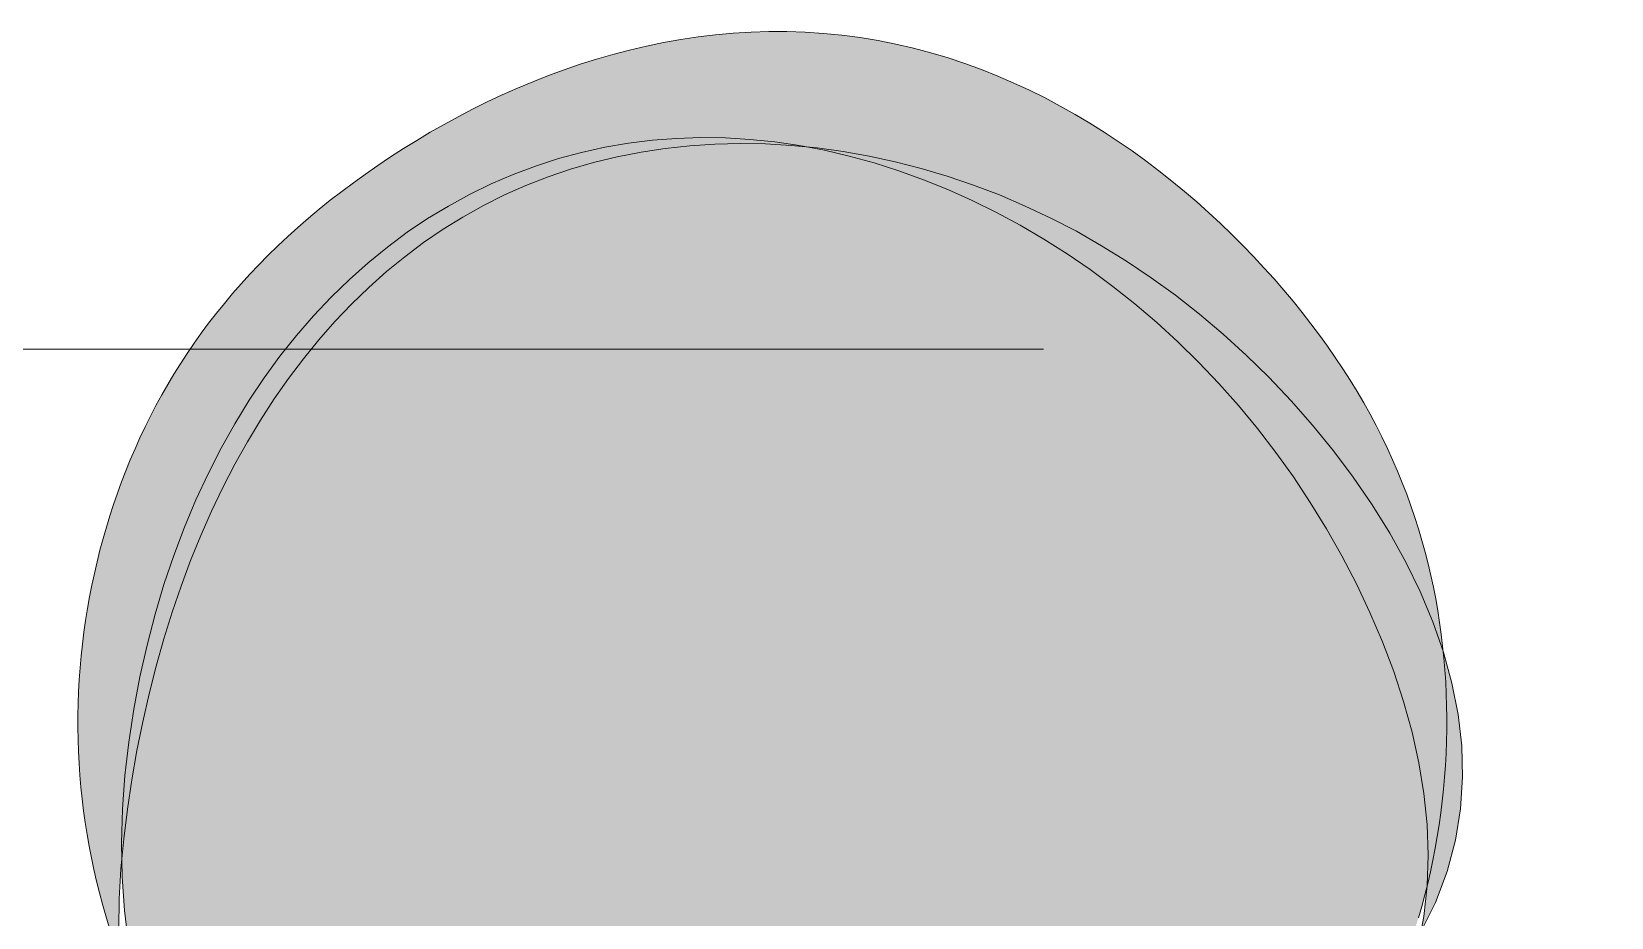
# Model space of a CAD drawing. Header units: centimetres. Extents: x 0.3 to 84.3, y 0.3 to 59.7.
# Drawn here: x 15.9732 to 16.1302, y 47.1672 to 47.2553 of the extents above; entities that cross this region are included whole.
import ezdxf

# ---------------------------------------------------------------- set-up
doc = ezdxf.new("R2010")
doc.units = ezdxf.units.CM
doc.linetypes.add('AUSGEZOGEN', pattern=[0])
doc.linetypes.add('KURZGESTRICHELT', pattern=[0.25, 0.15, -0.1])
doc.layers.add('Plankopf', color=7, linetype='AUSGEZOGEN', lineweight=25)

msp = doc.modelspace()

# ---------------------------------------------------------------- hatches: boundary and pattern name
at = {"layer": 'Plankopf', "linetype": 'AUSGEZOGEN', "lineweight": 13, "true_color": 0xedf5de}
h = msp.add_hatch(color=7, dxfattribs=at)
h.paths.add_polyline_path([(16.10928, 47.16266), (16.10977, 47.16344), (16.10967, 47.16316)], flags=16)
h.paths.add_polyline_path([(16.11125, 47.16577), (16.10977, 47.16344), (16.1099, 47.16379), (16.11029, 47.16491), (16.11066, 47.16604), (16.111, 47.16718), (16.11133, 47.16832), (16.11164, 47.16946), (16.11187, 47.1704), (16.11187, 47.17036), (16.11155, 47.16733), (16.11126, 47.16582), (16.1127, 47.1687), (16.11387, 47.17179), (16.1147, 47.17489), (16.1152, 47.17801), (16.1154, 47.18115), (16.11531, 47.18428), (16.11495, 47.1874), (16.11434, 47.1905), (16.11348, 47.19363), (16.11327, 47.19537), (16.11311, 47.19654), (16.11292, 47.19772), (16.11272, 47.19889), (16.11249, 47.20005), (16.11224, 47.20121), (16.11197, 47.20238), (16.11168, 47.20353), (16.11136, 47.20469), (16.11102, 47.20584), (16.11065, 47.20699), (16.11026, 47.20814), (16.10984, 47.20928), (16.1094, 47.21043), (16.10893, 47.21157), (16.10844, 47.21271), (16.10792, 47.21384), (16.10737, 47.21498), (16.1068, 47.21611), (16.1062, 47.21724), (16.10557, 47.21837), (16.10491, 47.21949), (16.10422, 47.22062), (16.1035, 47.22174), (16.10275, 47.22287), (16.10198, 47.22399), (16.10117, 47.22511), (16.10033, 47.22622), (16.09946, 47.22734), (16.09856, 47.22846), (16.09762, 47.22957), (16.09666, 47.23068), (16.09565, 47.23179), (16.09462, 47.2329), (16.09356, 47.23401), (16.09246, 47.23511), (16.09133, 47.23619), (16.09017, 47.23727), (16.08898, 47.23834), (16.08775, 47.23939), (16.0865, 47.24042), (16.08522, 47.24144), (16.08391, 47.24244), (16.08256, 47.24341), (16.08119, 47.24436), (16.07979, 47.24528), (16.07836, 47.24618), (16.0769, 47.24704), (16.07542, 47.24787), (16.07391, 47.24867), (16.07237, 47.24944), (16.0708, 47.25016), (16.06921, 47.25085), (16.06759, 47.25149), (16.06594, 47.25209), (16.06427, 47.25265), (16.06257, 47.25315), (16.06085, 47.25361), (16.0591, 47.25402), (16.05733, 47.25437), (16.05554, 47.25467), (16.05372, 47.25491), (16.05189, 47.25509), (16.05008, 47.25521), (16.04827, 47.25527), (16.04648, 47.25527), (16.0447, 47.25522), (16.04293, 47.25511), (16.04118, 47.25495), (16.03944, 47.25474), (16.03771, 47.25449), (16.036, 47.25418), (16.03431, 47.25383), (16.03264, 47.25344), (16.03098, 47.25301), (16.02935, 47.25254), (16.02773, 47.25203), (16.02614, 47.25148), (16.02456, 47.2509), (16.02301, 47.25029), (16.02148, 47.24965), (16.01998, 47.24898), (16.01849, 47.24828), (16.01704, 47.24756), (16.01561, 47.24681), (16.01421, 47.24605), (16.01283, 47.24526), (16.01148, 47.24446), (16.01016, 47.24364), (16.00887, 47.24281), (16.00762, 47.24197), (16.00639, 47.24111), (16.00519, 47.24025), (16.00403, 47.23938), (16.00289, 47.2385), (16.00179, 47.23761), (16.00072, 47.23671), (15.99968, 47.2358), (15.99867, 47.23489), (15.99768, 47.23397), (15.99673, 47.23304), (15.9958, 47.2321), (15.9949, 47.23115), (15.99403, 47.2302), (15.99319, 47.22923), (15.99237, 47.22826), (15.99158, 47.22728), (15.99081, 47.22629), (15.99007, 47.2253), (15.98936, 47.22429), (15.98867, 47.22328), (15.988, 47.22226), (15.98736, 47.22123), (15.98674, 47.2202), (15.98615, 47.21915), (15.98557, 47.2181), (15.98502, 47.21704), (15.98449, 47.21597), (15.98398, 47.2149), (15.9835, 47.21381), (15.98303, 47.21272), (15.98258, 47.21162), (15.98216, 47.21052), (15.98175, 47.2094), (15.98136, 47.20828), (15.981, 47.20715), (15.98065, 47.20602), (15.98032, 47.20488), (15.98001, 47.20373), (15.97972, 47.20258), (15.97946, 47.20142), (15.97921, 47.20026), (15.97898, 47.19909), (15.97878, 47.19793), (15.97859, 47.19675), (15.97842, 47.19558), (15.97828, 47.1944), (15.97815, 47.19322), (15.97804, 47.19204), (15.97796, 47.19085), (15.97789, 47.18967), (15.97785, 47.18848), (15.97783, 47.18729), (15.97782, 47.18611), (15.97784, 47.18492), (15.97788, 47.18373), (15.97794, 47.18255), (15.97802, 47.18136), (15.97812, 47.18018), (15.97824, 47.179), (15.97838, 47.17782), (15.97854, 47.17665), (15.97873, 47.17548), (15.97893, 47.17431), (15.97916, 47.17314), (15.9794, 47.17198), (15.97967, 47.17082), (15.97996, 47.16967), (15.98026, 47.16853), (15.98059, 47.16739), (15.98094, 47.16625), (15.9813, 47.16512), (15.98169, 47.164), (15.98188, 47.1661), (15.98193, 47.16907), (15.9821, 47.17205), (15.98219, 47.17307), (15.98222, 47.17125), (15.98245, 47.1679), (15.98285, 47.16459), (15.98345, 47.16132), (15.98424, 47.15811), (15.98457, 47.15708), (15.9844, 47.15742), (15.9839, 47.15849), (15.98342, 47.15958), (15.98296, 47.16067), (15.98252, 47.16177), (15.98209, 47.16288), (15.98194, 47.16329), (15.98218, 47.16025), (15.98256, 47.1574), (15.98312, 47.15461), (15.98386, 47.1519), (15.9848, 47.14928), (15.98595, 47.14677), (15.98733, 47.14438), (15.98895, 47.14212), (15.99082, 47.14001), (15.99296, 47.13805), (15.99538, 47.13627), (15.99809, 47.13468), (16.0011, 47.13328), (16.00444, 47.1321), (16.00554, 47.13182), (16.00625, 47.1313), (16.00722, 47.13061), (16.00821, 47.12995), (16.0092, 47.1293), (16.01021, 47.12867), (16.01122, 47.12805), (16.01225, 47.12746), (16.01328, 47.12688), (16.01433, 47.12632), (16.01539, 47.12578), (16.01645, 47.12526), (16.01753, 47.12475), (16.01861, 47.12427), (16.0197, 47.1238), (16.0208, 47.12335), (16.02191, 47.12293), (16.02302, 47.12252), (16.02414, 47.12213), (16.02527, 47.12176), (16.02641, 47.12142), (16.02755, 47.12109), (16.02869, 47.12078), (16.02984, 47.12049), (16.031, 47.12023), (16.03216, 47.11998), (16.03333, 47.11975), (16.0345, 47.11955), (16.03567, 47.11936), (16.03684, 47.11919), (16.03802, 47.11905), (16.0392, 47.11892), (16.04039, 47.11881), (16.04157, 47.11873), (16.04275, 47.11866), (16.04394, 47.11862), (16.04513, 47.1186), (16.04632, 47.11859), (16.0475, 47.11861), (16.04869, 47.11865), (16.04987, 47.11871), (16.05106, 47.11879), (16.05224, 47.11889), (16.05342, 47.11901), (16.0546, 47.11915), (16.05577, 47.11931), (16.05695, 47.1195), (16.05811, 47.1197), (16.05928, 47.11993), (16.06044, 47.12017), (16.0616, 47.12044), (16.06275, 47.12073), (16.0639, 47.12103), (16.06504, 47.12136), (16.06617, 47.12171), (16.0673, 47.12207), (16.06842, 47.12246), (16.06954, 47.12286), (16.07065, 47.12329), (16.07175, 47.12373), (16.07284, 47.12419), (16.07393, 47.12467), (16.07501, 47.12517), (16.07607, 47.12569), (16.07713, 47.12623), (16.07818, 47.12678), (16.07922, 47.12736), (16.08025, 47.12795), (16.08127, 47.12856), (16.08228, 47.12918), (16.08328, 47.12983), (16.08426, 47.13049), (16.08524, 47.13116), (16.0862, 47.13186), (16.08715, 47.13257), (16.08808, 47.1333), (16.08901, 47.13405), (16.08992, 47.13481), (16.09081, 47.13559), (16.09169, 47.13638), (16.09256, 47.13719), (16.09342, 47.13801), (16.09426, 47.13885), (16.09508, 47.13971), (16.09589, 47.14057), (16.09669, 47.14145), (16.09746, 47.14235), (16.09823, 47.14326), (16.09898, 47.14418), (16.09971, 47.14512), (16.10042, 47.14606), (16.0992, 47.14515), (16.10105, 47.14691), (16.10181, 47.14764), (16.10409, 47.15023), (16.10605, 47.15291), (16.10771, 47.15567), (16.10908, 47.1585), (16.11016, 47.1614), (16.11098, 47.16434)])
h.paths.add_polyline_path([(16.00249, 47.13419), (16.00274, 47.13399), (16.00272, 47.134)], flags=16)
h.paths.add_polyline_path([(16.05018, 47.24381), (16.05126, 47.24371), (16.05445, 47.24289), (16.05199, 47.24347)], flags=16)

# ---------------------------------------------------------------- linework, layer by layer
at = {"layer": 'Plankopf', "color": 253, "linetype": 'KURZGESTRICHELT', "lineweight": 13, "true_color": 0xababab}
msp.add_line((15.92376, 47.22372), (18.27296, 47.22372), dxfattribs=at)
at = {"layer": 'Plankopf', "color": 7, "linetype": 'AUSGEZOGEN', "lineweight": 13}
for points in [[(16.05372, 47.25491), (16.05189, 47.25509), (16.05008, 47.25521), (16.04827, 47.25527), (16.04648, 47.25527), (16.0447, 47.25522), (16.04293, 47.25511), (16.04118, 47.25495), (16.03944, 47.25474), (16.03771, 47.25449), (16.036, 47.25418), (16.03431, 47.25383), (16.03264, 47.25344), (16.03098, 47.25301), (16.02935, 47.25254), (16.02773, 47.25203), (16.02614, 47.25148), (16.02456, 47.2509), (16.02301, 47.25029), (16.02148, 47.24965), (16.01998, 47.24898), (16.01849, 47.24828), (16.01704, 47.24756), (16.01561, 47.24681), (16.01421, 47.24605), (16.01283, 47.24526), (16.01148, 47.24446), (16.01016, 47.24364), (16.00887, 47.24281), (16.00762, 47.24197), (16.00639, 47.24111), (16.00519, 47.24025), (16.00403, 47.23938), (16.00289, 47.2385), (16.00179, 47.23761), (16.00072, 47.23671), (15.99968, 47.2358), (15.99867, 47.23489), (15.99768, 47.23397), (15.99673, 47.23304), (15.9958, 47.2321), (15.9949, 47.23115), (15.99403, 47.2302), (15.99319, 47.22923), (15.99237, 47.22826), (15.99158, 47.22728), (15.99081, 47.22629), (15.99007, 47.2253), (15.98936, 47.22429), (15.98867, 47.22328), (15.988, 47.22226), (15.98736, 47.22123), (15.98674, 47.2202), (15.98615, 47.21915), (15.98557, 47.2181), (15.98502, 47.21704), (15.98449, 47.21597), (15.98398, 47.2149), (15.9835, 47.21381), (15.98303, 47.21272), (15.98258, 47.21162), (15.98216, 47.21052), (15.98175, 47.2094), (15.98136, 47.20828), (15.981, 47.20715), (15.98065, 47.20602), (15.98032, 47.20488), (15.98001, 47.20373), (15.97972, 47.20258), (15.97946, 47.20142), (15.97921, 47.20026), (15.97898, 47.19909), (15.97878, 47.19793), (15.97859, 47.19675), (15.97842, 47.19558), (15.97828, 47.1944), (15.97815, 47.19322), (15.97804, 47.19204), (15.97796, 47.19085), (15.97789, 47.18967), (15.97785, 47.18848), (15.97783, 47.18729), (15.97782, 47.18611), (15.97784, 47.18492), (15.97788, 47.18373), (15.97794, 47.18255), (15.97802, 47.18136), (15.97812, 47.18018), (15.97824, 47.179), (15.97838, 47.17782), (15.97854, 47.17665), (15.97873, 47.17548), (15.97893, 47.17431), (15.97916, 47.17314), (15.9794, 47.17198), (15.97967, 47.17082), (15.97996, 47.16967), (15.98026, 47.16853), (15.98059, 47.16739), (15.98094, 47.16625)], [(16.111, 47.16718), (16.11133, 47.16832), (16.11164, 47.16946), (16.11193, 47.17061), (16.11219, 47.17177), (16.11244, 47.17293), (16.11267, 47.1741), (16.11288, 47.17527), (16.11306, 47.17644), (16.11323, 47.17761), (16.11338, 47.17879), (16.1135, 47.17997), (16.11361, 47.18116), (16.11369, 47.18234), (16.11376, 47.18352), (16.1138, 47.18471), (16.11383, 47.1859), (16.11383, 47.18709), (16.11381, 47.18827), (16.11377, 47.18946), (16.11372, 47.19064), (16.11364, 47.19183), (16.11354, 47.19301), (16.11341, 47.19419), (16.11327, 47.19537), (16.11311, 47.19654), (16.11292, 47.19772), (16.11272, 47.19889), (16.11249, 47.20005), (16.11224, 47.20121), (16.11197, 47.20238), (16.11168, 47.20353), (16.11136, 47.20469), (16.11102, 47.20584), (16.11065, 47.20699), (16.11026, 47.20814), (16.10984, 47.20928), (16.1094, 47.21043), (16.10893, 47.21157), (16.10844, 47.21271), (16.10792, 47.21384), (16.10737, 47.21498), (16.1068, 47.21611), (16.1062, 47.21724), (16.10557, 47.21837), (16.10491, 47.21949), (16.10422, 47.22062), (16.1035, 47.22174), (16.10275, 47.22287), (16.10198, 47.22399), (16.10117, 47.22511), (16.10033, 47.22622), (16.09946, 47.22734), (16.09856, 47.22846), (16.09762, 47.22957), (16.09666, 47.23068), (16.09565, 47.23179), (16.09462, 47.2329), (16.09356, 47.23401), (16.09246, 47.23511), (16.09133, 47.23619), (16.09017, 47.23727), (16.08898, 47.23834), (16.08775, 47.23939), (16.0865, 47.24042), (16.08522, 47.24144), (16.08391, 47.24244), (16.08256, 47.24341), (16.08119, 47.24436), (16.07979, 47.24528), (16.07836, 47.24618), (16.0769, 47.24704), (16.07542, 47.24787), (16.07391, 47.24867), (16.07237, 47.24944), (16.0708, 47.25016), (16.06921, 47.25085), (16.06759, 47.25149), (16.06594, 47.25209), (16.06427, 47.25265), (16.06257, 47.25315), (16.06085, 47.25361), (16.0591, 47.25402), (16.05733, 47.25437), (16.05554, 47.25467), (16.05372, 47.25491)], [(15.98285, 47.16459), (15.98245, 47.1679), (15.98222, 47.17125), (15.98216, 47.17461), (15.98226, 47.17798), (15.9825, 47.18132), (15.98287, 47.18464), (15.98337, 47.18792), (15.98398, 47.19114), (15.98469, 47.19429), (15.98549, 47.19735), (15.98637, 47.20033), (15.98735, 47.20321), (15.9884, 47.20601), (15.98954, 47.20872), (15.99075, 47.21133), (15.99204, 47.21386), (15.9934, 47.21629), (15.99483, 47.21863), (15.99633, 47.22087), (15.9979, 47.22302), (15.99954, 47.22507), (16.00123, 47.22702), (16.00299, 47.22888), (16.0048, 47.23064), (16.00666, 47.2323), (16.00858, 47.23386), (16.01055, 47.23532), (16.01257, 47.23668), (16.01464, 47.23793), (16.01674, 47.23909), (16.01889, 47.24013), (16.02108, 47.24107), (16.0233, 47.24191), (16.02556, 47.24264), (16.02785, 47.24326), (16.03018, 47.24378), (16.03252, 47.24418), (16.0349, 47.24448), (16.03729, 47.24466), (16.03971, 47.24474), (16.04215, 47.2447), (16.04459, 47.24455), (16.04705, 47.2443), (16.04952, 47.24394), (16.05199, 47.24347), (16.05445, 47.24289), (16.05692, 47.24222), (16.05938, 47.24144), (16.06183, 47.24055), (16.06426, 47.23957), (16.06668, 47.23849), (16.06908, 47.2373), (16.07145, 47.23603), (16.0738, 47.23465), (16.07611, 47.23318), (16.07839, 47.23161), (16.08064, 47.22995), (16.08284, 47.2282), (16.085, 47.22636), (16.08711, 47.22443), (16.08917, 47.2224), (16.09118, 47.2203), (16.09312, 47.2181), (16.09501, 47.21582), (16.09683, 47.21345), (16.09858, 47.211), (16.10026, 47.20846), (16.10187, 47.20585), (16.1034, 47.20315), (16.10484, 47.20038), (16.10619, 47.19754), (16.10743, 47.19463), (16.10855, 47.19168), (16.10953, 47.18868), (16.11037, 47.18565), (16.11104, 47.1826), (16.11154, 47.17954), (16.11186, 47.17647), (16.11197, 47.17341), (16.11187, 47.17036), (16.11155, 47.16733), (16.11098, 47.16434)], [(15.98188, 47.1661), (15.98193, 47.16907), (15.9821, 47.17205), (15.98237, 47.17502), (15.98274, 47.17798), (15.98318, 47.18091), (15.98369, 47.1838), (15.98426, 47.18665), (15.9849, 47.18945), (15.9856, 47.1922), (15.98636, 47.1949), (15.98719, 47.19755), (15.98807, 47.20015), (15.98902, 47.20269), (15.99003, 47.20517), (15.9911, 47.2076), (15.99222, 47.20996), (15.99341, 47.21226), (15.99466, 47.2145), (15.99597, 47.21666), (15.99733, 47.21877), (15.99875, 47.2208), (16.00023, 47.22276), (16.00177, 47.22464), (16.00336, 47.22645), (16.00502, 47.22818), (16.00672, 47.22983), (16.00848, 47.23141), (16.0103, 47.23289), (16.01217, 47.2343), (16.0141, 47.23562), (16.01608, 47.23684), (16.01811, 47.23798), (16.0202, 47.23903), (16.02234, 47.23998), (16.02453, 47.24084), (16.02677, 47.2416), (16.02906, 47.24226), (16.03139, 47.24282), (16.03377, 47.24329), (16.03618, 47.24365), (16.03863, 47.24392), (16.04111, 47.24408), (16.04362, 47.24414), (16.04614, 47.2441), (16.04869, 47.24395), (16.05126, 47.24371), (16.05384, 47.24335), (16.05642, 47.2429), (16.05901, 47.24234), (16.06161, 47.24167), (16.0642, 47.2409), (16.06679, 47.24002), (16.06937, 47.23903), (16.07193, 47.23793), (16.07448, 47.23673), (16.07702, 47.23542), (16.07952, 47.23399), (16.08201, 47.23246), (16.08446, 47.23081), (16.08688, 47.22906), (16.08926, 47.22719), (16.0916, 47.22521), (16.0939, 47.22312), (16.09615, 47.22091), (16.09835, 47.21858), (16.10049, 47.21615), (16.10256, 47.21361), (16.10453, 47.21097), (16.1064, 47.20824), (16.10815, 47.20543), (16.10974, 47.20255), (16.11118, 47.19961), (16.11244, 47.19661), (16.1135, 47.19358), (16.11434, 47.1905), (16.11495, 47.1874), (16.11531, 47.18428), (16.1154, 47.18115), (16.1152, 47.17801), (16.1147, 47.17489), (16.11387, 47.17179), (16.1127, 47.1687), (16.11118, 47.16566)]]:
    msp.add_lwpolyline(points, dxfattribs=at)

doc.saveas('drawing.dxf')
